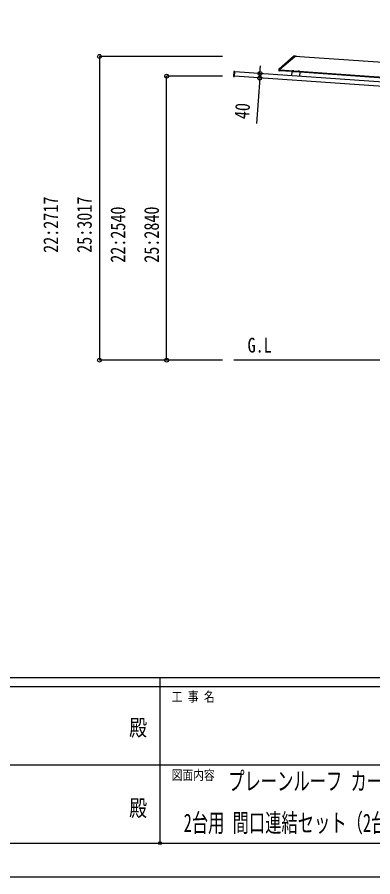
# Model space of a CAD drawing. Units: millimetres, scale not verified. Extents: x -16820 to 16820, y -11880 to 11880.
# Drawn here: x -1295 to 1881, y -11880 to -4192 of the extents above; entities that cross this region are included whole.
import ezdxf
from ezdxf.enums import TextEntityAlignment as Align

# ---------------------------------------------------------------- set-up
doc = ezdxf.new("R2010")
doc.units = ezdxf.units.MM
doc.header["$LTSCALE"] = 50
doc.header["$PDMODE"] = 32
doc.header["$PDSIZE"] = 25
for name, color, linetype in [('0-2_USER1', 3, 'Continuous'), ('0-4_YKK_13', 4, 'Continuous'), ('0-5_YKK_A1', 4, 'Continuous'), ('0-6_YKK_D', 6, 'Continuous'), ('0-7_YKK_ZWAK', 7, 'Continuous')]:
    doc.layers.add(name, color=color, linetype=linetype)
doc.styles.add('ＭＳ ゴシック', font='')
doc.styles.get('ＭＳ ゴシック').set_extended_font_data('MS Gothic')

msp = doc.modelspace()

# ---------------------------------------------------------------- linework, layer by layer
at = {"layer": '0-4_YKK_13'}
for p, q in [((1174.17, -4541.29), (1044.32, -4654.17)), ((1183.83, -4546.81), (1052.33, -4661.12)), ((1184.42, -4540.38), (1176.83, -4540.31)), ((1184.39, -4540.85), (1184, -4546.46)), ((1184.39, -4540.85), (1184.42, -4540.38)), ((1187.81, -4543.57), (1187.82, -4543.37)), ((1199, -4544.9), (1188.32, -4544.15)), ((1191.52, -4541.04), (1192.58, -4543.58)), ((1193.68, -4544.27), (1192.58, -4543.58)), ((1193.68, -4544.27), (1194.86, -4543.74)), ((1196.26, -4541.37), (1194.86, -4543.74)), ((1198.9, -4544.89), (1198.55, -4544.87)), ((1199.58, -4544.39), (1199.6, -4544.2)), ((641.4, -4679.34), (638.47, -4721.24)), ((647.82, -4679.29), (641.93, -4678.88)), ((646.63, -4722.2), (649.61, -4679.53)), ((648.05, -4679.42), (649.61, -4679.53)), ((1042.53, -4662.99), (1042.43, -4664.39)), ((1042.95, -4656.91), (1042.53, -4662.99)), ((1044.34, -4663.94), (1042.93, -4663.92)), ((1051.43, -4671.91), (1043.82, -4671.38)), ((1051.98, -4664), (1044.34, -4663.94)), ((1051.94, -4664.5), (1051.43, -4671.91)), ((1051.94, -4664.5), (1051.98, -4664)), ((1051.98, -4664), (1052.04, -4663.07)), ((1052.16, -4661.46), (1052.04, -4663.07)), ((1164, -4670.91), (1163.75, -4674.46)), ((1163.75, -4674.46), (1175.27, -4675.26)), ((1163.8, -4674.76), (1163.82, -4674.46)), ((1164.8, -4670.52), (1164, -4670.91)), ((1164.8, -4670.52), (1174.77, -4671.22)), ((1166.88, -4671.11), (1166.63, -4674.66)), ((1172.64, -4671.52), (1172.39, -4675.06)), ((1174.77, -4671.22), (1175.51, -4671.72)), ((1175.19, -4675.26), (1175.17, -4675.56)), ((1175.51, -4671.72), (1175.27, -4675.26)), ((1213.87, -4674.4), (1213.63, -4677.94)), ((1213.63, -4677.94), (1225.15, -4678.75)), ((1213.68, -4678.25), (1213.7, -4677.95)), ((1214.68, -4674.01), (1213.87, -4674.4)), ((1214.68, -4674.01), (1224.65, -4674.71)), ((1216.75, -4674.6), (1216.51, -4678.15)), ((1222.51, -4675), (1222.27, -4678.55)), ((1224.65, -4674.71), (1225.39, -4675.2)), ((1225.07, -4678.74), (1225.05, -4679.04)), ((1225.39, -4675.2), (1225.15, -4678.75)), ((638.94, -4721.78), (644.82, -4722.19)), ((646.63, -4722.2), (645.06, -4722.09)), ((645.43, -4722.12), (645.43, -4722.12))]:
    msp.add_line(p, q, dxfattribs=at)
for points in [[(1042.43, -4664.39), (1041.95, -4671.25), (1043.82, -4671.38)], [(1166.74, -4670.65), (1167.73, -4673.09), (1169.55, -4674.23)], [(1172.83, -4671.08), (1171.52, -4673.35), (1169.55, -4674.23)], [(1216.62, -4674.14), (1217.61, -4676.57), (1219.43, -4677.71)], [(1222.71, -4674.57), (1221.4, -4676.84), (1219.43, -4677.71)]]:
    msp.add_lwpolyline(points, dxfattribs=at)
for centre, radius, start, end in [((1176.79, -4544.31), 4, 89.5, 131), ((1183.5, -4546.43), 0.5, 311, 356), ((1188.35, -4543.61), 0.545, 176, 266), ((1188.37, -4543.41), 0.55, 134.43917, 176), ((1193.38, -4548.52), 7.7, 37.56083, 134.43917), ((1199.04, -4544.36), 0.545, 266, 356), ((1199.05, -4544.16), 0.55, 356, 37.56083), ((1042.93, -4664.42), 0.5, 89.5, 176), ((1046.94, -4657.19), 4, 131, 176), ((1052.66, -4661.5), 0.5, 131, 176), ((1165.29, -4673.12), 2.56, 51.61708, 120.38292), ((1169.12, -4680.4), 9.55, 68.41276, 103.58724), ((1173.93, -4673.72), 2.56, 51.61708, 120.38292), ((1215.17, -4676.6), 2.56, 51.61708, 120.38292), ((1219, -4683.89), 9.55, 68.41276, 103.58724), ((1223.81, -4677.21), 2.56, 51.61708, 120.38292)]:
    msp.add_arc(centre, radius, start, end, dxfattribs=at)
for centre, major_axis, ratio, start_param, end_param in [((641.9, -4679.38), (-0.329, 0.379), 0.99628, 5.4996506, 7.06672), ((647.8, -4679.59), (-0.021, -0.3), 0.998135, 2.2547257, 3.1415927), ((638.97, -4721.28), (-0.379, -0.329), 0.99628, 5.4996506, 7.06672), ((644.84, -4721.89), (-0.021, -0.3), 0.998135, 0, 0.8868669)]:
    msp.add_ellipse(centre, major_axis=major_axis, ratio=ratio, start_param=start_param, end_param=end_param, dxfattribs=at)
at = {"layer": '0-5_YKK_A1'}
for p, q in [((1972.42, -4598.98), (1184.18, -4543.86)), ((5241.68, -5002.02), (649.51, -4680.9)), ((1158.66, -4679.41), (1044.44, -4671.43)), ((5240.08, -4959.8), (1051.77, -4666.93)), ((1158.84, -4676.92), (1156.08, -4716.32)), ((1158.84, -4676.92), (1229.66, -4681.87)), ((1229.66, -4681.87), (1226.91, -4721.28)), ((2612.77, -4781.09), (1229.49, -4684.37)), ((5238.89, -5041.92), (646.72, -4720.8)), ((6940.08, -7260), (640.08, -7260))]:
    msp.add_line(p, q, dxfattribs=at)
at = {"layer": '0-6_YKK_D'}
for p, q in [((540.08, -4543.27), (-560.92, -4543.27)), ((-559.92, -4543.27), (-559.92, -7260)), ((873.9, -4696.59), (878.64, -4628.76)), ((540.08, -4720.37), (39.08, -4720.37)), ((40.08, -7260), (40.08, -4720.37)), ((871.11, -4736.49), (842.7, -5142.7)), ((873.9, -4696.59), (871.11, -4736.49)), ((540.08, -7260), (-560.92, -7260)), ((540.08, -7260), (39.08, -7260))]:
    msp.add_line(p, q, dxfattribs=at)
for centre in [(-559.92, -4543.27), (873.9, -4696.59), (40.08, -4720.37), (871.11, -4736.49), (-559.92, -7260), (40.08, -7260)]:
    msp.add_circle(centre, 17, dxfattribs=at)
at = {"layer": '0-7_YKK_ZWAK'}
for p, q in [((15580.08, -10100), (-15619.92, -10100)), ((-19.92, -10100), (-19.92, -11580)), ((-19.92, -10180), (-5219.92, -10180)), ((5180.08, -10180), (-19.92, -10180)), ((-5189.92, -10880), (-19.92, -10880)), ((-19.92, -10880), (5180.08, -10880)), ((-5219.92, -11580), (-19.92, -11580)), ((-19.92, -11580), (5180.08, -11580))]:
    msp.add_line(p, q, dxfattribs=at)
msp.add_lwpolyline([(-16820, -11880), (16820, -11880), (16820, 11880), (-16820, 11880)], close=True, dxfattribs=at)
msp.add_point((-19.92, -11580), dxfattribs=at)

# ---------------------------------------------------------------- texts
at = {"layer": '0-2_USER1', "style": 'ＭＳ ゴシック'}
for s, height, width, p in [('G.L', 132, 0.8, (763, -7231)), ('プレーンルーフ カーポート 600タイプ 後方支持', 164.2, 0.65, (590.21, -11155.33)), ('2台用 間口連結セット（2台用+2台用） 姿図 48-54・58', 164.2, 0.65, (192.24, -11528.67))]:
    msp.add_text(s, height=height, dxfattribs=dict(at, width=width)).set_placement(p, align=Align.BOTTOM_LEFT)
at = {"layer": '0-6_YKK_D', "style": 'ＭＳ ゴシック', "width": 0.8}
for s, rotation, p in [('40', 86, (814.87, -5110.68)), ('22:2717', 90, (-889.92, -6300.04)), ('25:3017', 90, (-589.92, -6300.04)), ('22:2540', 90, (-289.92, -6388.59)), ('25:2840', 90, (10.08, -6388.59))]:
    msp.add_text(s, height=132, rotation=rotation, dxfattribs=at).set_placement(p, align=Align.BOTTOM_LEFT)
at = {"layer": '0-7_YKK_ZWAK', "style": 'ＭＳ ゴシック', "width": 0.8}
for s, height, p in [('工 事 名', 87.98, (85.08, -10340)), ('殿', 146.6, (-294.67, -10663.33)), ('図面内容', 87.98, (85.08, -11040)), ('殿', 146.6, (-294.67, -11383.33))]:
    msp.add_text(s, height=height, dxfattribs=at).set_placement(p, align=Align.BOTTOM_LEFT)

doc.saveas('drawing.dxf')
